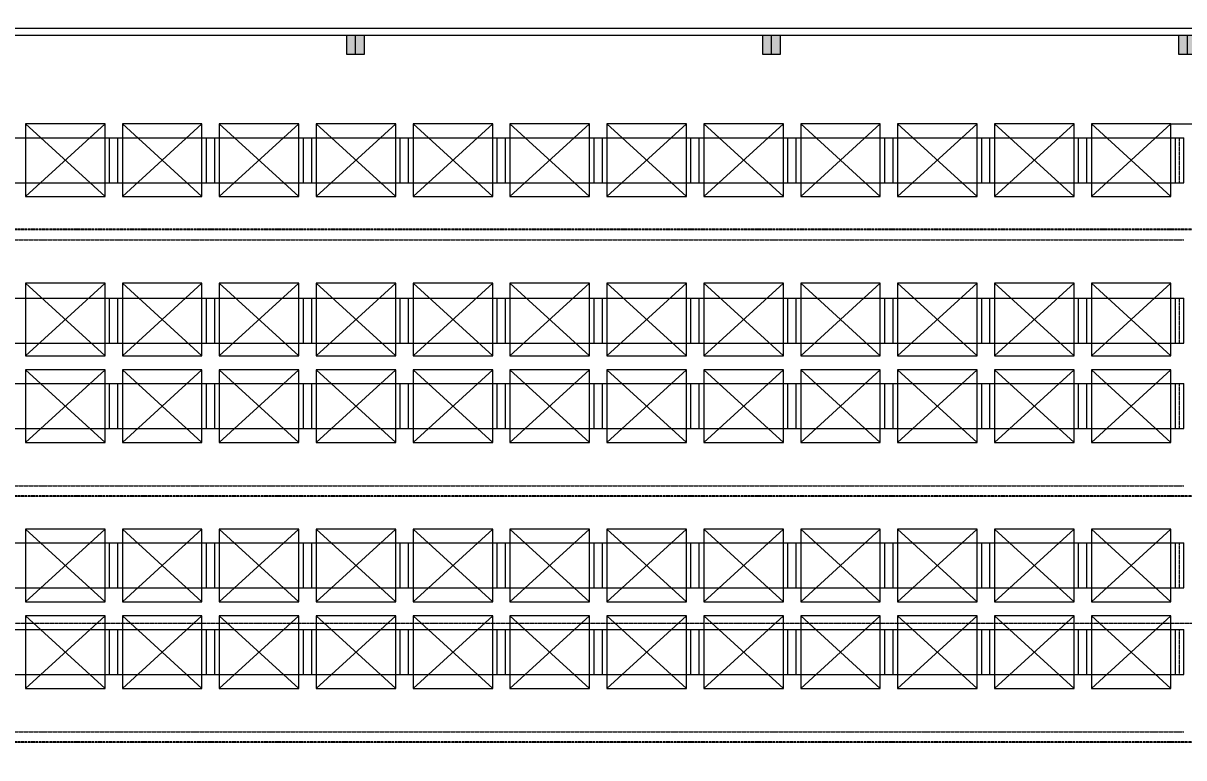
# Model space of a CAD drawing. Header units: millimetres. Extents: x -50460 to 50460, y -35640 to 35640.
# Drawn here: x -2002 to 14765, y -10741 to -137 of the extents above; entities that cross this region are included whole.
import ezdxf

# ---------------------------------------------------------------- set-up
doc = ezdxf.new("R2010")
doc.units = ezdxf.units.MM
doc.linetypes.add('双点画线', pattern=[22, 12, -2, 2, -2, 2, -2])
doc.linetypes.add('点画线', pattern=[18, 12, -2, 2, -2])
doc.layers.get('0').update_dxf_attribs({"lineweight": 35})
for name, color, linetype, lineweight in [('7', 30, '双点画线', 18), ('PALLET', 4, 'Continuous', 18), ('RackFrame', 5, 'Continuous', 18), ('WALL-MOVE', 6, 'Continuous', 18), ('中心线层', 1, '点画线', 18), ('尺寸线层', 4, 'Continuous', 18), ('细线', 7, 'Continuous', 18)]:
    doc.layers.add(name, color=color, linetype=linetype, lineweight=lineweight)
doc.dimstyles.new('AM_DEMATIC$0', dxfattribs={"dimscale": 120, "dimtxt": 3, "dimasz": 1.5, "dimexe": 1, "dimexo": 0, "dimgap": 1, "dimtad": 1, "dimdsep": 46, "dimtxsty": 'Standard', "dimblk": '_CAXARROW', "dimcen": 0, "dimdle": 3, "dimclrd": 256, "dimclre": 256, "dimclrt": 2, "dimadec": 0, "dimazin": 2, "dimtfac": 0.707107, "dimtdec": 3, "dimtmove": 0, "dimatfit": 3, "dimfxl": 0, "dimfrac": 2, "dimtolj": 1, "dimlwd": 18, "dimarcsym": 0})

# ---------------------------------------------------------------- blocks, each defined once
blk = doc.blocks.new('*X256')
at = {"layer": 'PALLET', "linetype": 'Continuous', "lineweight": 18}
for p, q in [((1835, 150), (685, 1200)), ((1835, 1200), (685, 150))]:
    blk.add_line(p, q, dxfattribs=at)
blk.add_lwpolyline([(1835, 1200), (685, 1200), (685, 150), (1835, 150), (1835, 1200)], dxfattribs=at)
blk = doc.blocks.new('*X257')
at = {"layer": 'PALLET', "linetype": 'Continuous', "lineweight": 18}
for p, q in [((1835, 150), (685, 1200)), ((1835, 1200), (685, 150))]:
    blk.add_line(p, q, dxfattribs=at)
blk.add_lwpolyline([(1835, 1200), (685, 1200), (685, 150), (1835, 150), (1835, 1200)], dxfattribs=at)
blk = doc.blocks.new('*X258')
at = {"layer": 'PALLET', "linetype": 'Continuous', "lineweight": 18}
for p, q in [((1835, 150), (685, 1200)), ((1835, 1200), (685, 150))]:
    blk.add_line(p, q, dxfattribs=at)
blk.add_lwpolyline([(1835, 1200), (685, 1200), (685, 150), (1835, 150), (1835, 1200)], dxfattribs=at)
blk = doc.blocks.new('*X259')
at = {"layer": 'PALLET', "linetype": 'Continuous', "lineweight": 18}
for p, q in [((1835, 150), (685, 1200)), ((1835, 1200), (685, 150))]:
    blk.add_line(p, q, dxfattribs=at)
blk.add_lwpolyline([(1835, 1200), (685, 1200), (685, 150), (1835, 150), (1835, 1200)], dxfattribs=at)
blk = doc.blocks.new('*X260')
at = {"layer": 'PALLET', "linetype": 'Continuous', "lineweight": 18}
for p, q in [((1835, 150), (685, 1200)), ((1835, 1200), (685, 150))]:
    blk.add_line(p, q, dxfattribs=at)
blk.add_lwpolyline([(1835, 1200), (685, 1200), (685, 150), (1835, 150), (1835, 1200)], dxfattribs=at)
blk = doc.blocks.new('*X261')
at = {"layer": 'PALLET', "linetype": 'Continuous', "lineweight": 18}
for p, q in [((1835, 150), (685, 1200)), ((1835, 1200), (685, 150))]:
    blk.add_line(p, q, dxfattribs=at)
blk.add_lwpolyline([(1835, 1200), (685, 1200), (685, 150), (1835, 150), (1835, 1200)], dxfattribs=at)
blk = doc.blocks.new('*X262')
at = {"layer": 'PALLET', "linetype": 'Continuous', "lineweight": 18}
for p, q in [((1835, 150), (685, 1200)), ((1835, 1200), (685, 150))]:
    blk.add_line(p, q, dxfattribs=at)
blk.add_lwpolyline([(1835, 1200), (685, 1200), (685, 150), (1835, 150), (1835, 1200)], dxfattribs=at)
blk = doc.blocks.new('*X263')
at = {"layer": 'PALLET', "linetype": 'Continuous', "lineweight": 18}
for p, q in [((1835, 150), (685, 1200)), ((1835, 1200), (685, 150))]:
    blk.add_line(p, q, dxfattribs=at)
blk.add_lwpolyline([(1835, 1200), (685, 1200), (685, 150), (1835, 150), (1835, 1200)], dxfattribs=at)
blk = doc.blocks.new('*X264')
at = {"layer": 'PALLET', "linetype": 'Continuous', "lineweight": 18}
for p, q in [((1835, 150), (685, 1200)), ((1835, 1200), (685, 150))]:
    blk.add_line(p, q, dxfattribs=at)
blk.add_lwpolyline([(1835, 1200), (685, 1200), (685, 150), (1835, 150), (1835, 1200)], dxfattribs=at)
blk = doc.blocks.new('*X265')
at = {"layer": 'PALLET', "linetype": 'Continuous', "lineweight": 18}
for p, q in [((1835, 150), (685, 1200)), ((1835, 1200), (685, 150))]:
    blk.add_line(p, q, dxfattribs=at)
blk.add_lwpolyline([(1835, 1200), (685, 1200), (685, 150), (1835, 150), (1835, 1200)], dxfattribs=at)
blk = doc.blocks.new('*X266')
at = {"layer": 'PALLET', "linetype": 'Continuous', "lineweight": 18}
for p, q in [((1835, 150), (685, 1200)), ((1835, 1200), (685, 150))]:
    blk.add_line(p, q, dxfattribs=at)
blk.add_lwpolyline([(1835, 1200), (685, 1200), (685, 150), (1835, 150), (1835, 1200)], dxfattribs=at)
blk = doc.blocks.new('*X267')
at = {"layer": 'PALLET', "linetype": 'Continuous', "lineweight": 18}
for p, q in [((1835, 150), (685, 1200)), ((1835, 1200), (685, 150))]:
    blk.add_line(p, q, dxfattribs=at)
blk.add_lwpolyline([(1835, 1200), (685, 1200), (685, 150), (1835, 150), (1835, 1200)], dxfattribs=at)
blk = doc.blocks.new('*X289')
at = {"layer": 'PALLET', "linetype": 'Continuous', "lineweight": 18}
for p, q in [((1835, 150), (685, 1200)), ((1835, 1200), (685, 150))]:
    blk.add_line(p, q, dxfattribs=at)
blk.add_lwpolyline([(1835, 1200), (685, 1200), (685, 150), (1835, 150), (1835, 1200)], dxfattribs=at)
blk = doc.blocks.new('*X290')
at = {"layer": 'PALLET', "linetype": 'Continuous', "lineweight": 18}
for p, q in [((1835, 150), (685, 1200)), ((1835, 1200), (685, 150))]:
    blk.add_line(p, q, dxfattribs=at)
blk.add_lwpolyline([(1835, 1200), (685, 1200), (685, 150), (1835, 150), (1835, 1200)], dxfattribs=at)
blk = doc.blocks.new('*X291')
at = {"layer": 'PALLET', "linetype": 'Continuous', "lineweight": 18}
for p, q in [((1835, 150), (685, 1200)), ((1835, 1200), (685, 150))]:
    blk.add_line(p, q, dxfattribs=at)
blk.add_lwpolyline([(1835, 1200), (685, 1200), (685, 150), (1835, 150), (1835, 1200)], dxfattribs=at)
blk = doc.blocks.new('*X292')
at = {"layer": 'PALLET', "linetype": 'Continuous', "lineweight": 18}
for p, q in [((1835, 150), (685, 1200)), ((1835, 1200), (685, 150))]:
    blk.add_line(p, q, dxfattribs=at)
blk.add_lwpolyline([(1835, 1200), (685, 1200), (685, 150), (1835, 150), (1835, 1200)], dxfattribs=at)
blk = doc.blocks.new('*X293')
at = {"layer": 'PALLET', "linetype": 'Continuous', "lineweight": 18}
for p, q in [((1835, 150), (685, 1200)), ((1835, 1200), (685, 150))]:
    blk.add_line(p, q, dxfattribs=at)
blk.add_lwpolyline([(1835, 1200), (685, 1200), (685, 150), (1835, 150), (1835, 1200)], dxfattribs=at)
blk = doc.blocks.new('*X294')
at = {"layer": 'PALLET', "linetype": 'Continuous', "lineweight": 18}
for p, q in [((1835, 150), (685, 1200)), ((1835, 1200), (685, 150))]:
    blk.add_line(p, q, dxfattribs=at)
blk.add_lwpolyline([(1835, 1200), (685, 1200), (685, 150), (1835, 150), (1835, 1200)], dxfattribs=at)
blk = doc.blocks.new('*X295')
at = {"layer": 'PALLET', "linetype": 'Continuous', "lineweight": 18}
for p, q in [((1835, 150), (685, 1200)), ((1835, 1200), (685, 150))]:
    blk.add_line(p, q, dxfattribs=at)
blk.add_lwpolyline([(1835, 1200), (685, 1200), (685, 150), (1835, 150), (1835, 1200)], dxfattribs=at)
blk = doc.blocks.new('*X296')
at = {"layer": 'PALLET', "linetype": 'Continuous', "lineweight": 18}
for p, q in [((1835, 150), (685, 1200)), ((1835, 1200), (685, 150))]:
    blk.add_line(p, q, dxfattribs=at)
blk.add_lwpolyline([(1835, 1200), (685, 1200), (685, 150), (1835, 150), (1835, 1200)], dxfattribs=at)
blk = doc.blocks.new('*X297')
at = {"layer": 'PALLET', "linetype": 'Continuous', "lineweight": 18}
for p, q in [((1835, 150), (685, 1200)), ((1835, 1200), (685, 150))]:
    blk.add_line(p, q, dxfattribs=at)
blk.add_lwpolyline([(1835, 1200), (685, 1200), (685, 150), (1835, 150), (1835, 1200)], dxfattribs=at)
blk = doc.blocks.new('*X298')
at = {"layer": 'PALLET', "linetype": 'Continuous', "lineweight": 18}
for p, q in [((1835, 150), (685, 1200)), ((1835, 1200), (685, 150))]:
    blk.add_line(p, q, dxfattribs=at)
blk.add_lwpolyline([(1835, 1200), (685, 1200), (685, 150), (1835, 150), (1835, 1200)], dxfattribs=at)
blk = doc.blocks.new('*X299')
at = {"layer": 'PALLET', "linetype": 'Continuous', "lineweight": 18}
for p, q in [((1835, 150), (685, 1200)), ((1835, 1200), (685, 150))]:
    blk.add_line(p, q, dxfattribs=at)
blk.add_lwpolyline([(1835, 1200), (685, 1200), (685, 150), (1835, 150), (1835, 1200)], dxfattribs=at)
blk = doc.blocks.new('*X300')
at = {"layer": 'PALLET', "linetype": 'Continuous', "lineweight": 18}
for p, q in [((1835, 150), (685, 1200)), ((1835, 1200), (685, 150))]:
    blk.add_line(p, q, dxfattribs=at)
blk.add_lwpolyline([(1835, 1200), (685, 1200), (685, 150), (1835, 150), (1835, 1200)], dxfattribs=at)
blk = doc.blocks.new('*X322')
at = {"layer": 'PALLET', "linetype": 'Continuous', "lineweight": 18}
for p, q in [((1835, 150), (685, 1200)), ((1835, 1200), (685, 150))]:
    blk.add_line(p, q, dxfattribs=at)
blk.add_lwpolyline([(1835, 1200), (685, 1200), (685, 150), (1835, 150), (1835, 1200)], dxfattribs=at)
blk = doc.blocks.new('*X323')
at = {"layer": 'PALLET', "linetype": 'Continuous', "lineweight": 18}
for p, q in [((1835, 150), (685, 1200)), ((1835, 1200), (685, 150))]:
    blk.add_line(p, q, dxfattribs=at)
blk.add_lwpolyline([(1835, 1200), (685, 1200), (685, 150), (1835, 150), (1835, 1200)], dxfattribs=at)
blk = doc.blocks.new('*X324')
at = {"layer": 'PALLET', "linetype": 'Continuous', "lineweight": 18}
for p, q in [((1835, 150), (685, 1200)), ((1835, 1200), (685, 150))]:
    blk.add_line(p, q, dxfattribs=at)
blk.add_lwpolyline([(1835, 1200), (685, 1200), (685, 150), (1835, 150), (1835, 1200)], dxfattribs=at)
blk = doc.blocks.new('*X325')
at = {"layer": 'PALLET', "linetype": 'Continuous', "lineweight": 18}
for p, q in [((1835, 150), (685, 1200)), ((1835, 1200), (685, 150))]:
    blk.add_line(p, q, dxfattribs=at)
blk.add_lwpolyline([(1835, 1200), (685, 1200), (685, 150), (1835, 150), (1835, 1200)], dxfattribs=at)
blk = doc.blocks.new('*X326')
at = {"layer": 'PALLET', "linetype": 'Continuous', "lineweight": 18}
for p, q in [((1835, 150), (685, 1200)), ((1835, 1200), (685, 150))]:
    blk.add_line(p, q, dxfattribs=at)
blk.add_lwpolyline([(1835, 1200), (685, 1200), (685, 150), (1835, 150), (1835, 1200)], dxfattribs=at)
blk = doc.blocks.new('*X327')
at = {"layer": 'PALLET', "linetype": 'Continuous', "lineweight": 18}
for p, q in [((1835, 150), (685, 1200)), ((1835, 1200), (685, 150))]:
    blk.add_line(p, q, dxfattribs=at)
blk.add_lwpolyline([(1835, 1200), (685, 1200), (685, 150), (1835, 150), (1835, 1200)], dxfattribs=at)
blk = doc.blocks.new('*X328')
at = {"layer": 'PALLET', "linetype": 'Continuous', "lineweight": 18}
for p, q in [((1835, 150), (685, 1200)), ((1835, 1200), (685, 150))]:
    blk.add_line(p, q, dxfattribs=at)
blk.add_lwpolyline([(1835, 1200), (685, 1200), (685, 150), (1835, 150), (1835, 1200)], dxfattribs=at)
blk = doc.blocks.new('*X329')
at = {"layer": 'PALLET', "linetype": 'Continuous', "lineweight": 18}
for p, q in [((1835, 150), (685, 1200)), ((1835, 1200), (685, 150))]:
    blk.add_line(p, q, dxfattribs=at)
blk.add_lwpolyline([(1835, 1200), (685, 1200), (685, 150), (1835, 150), (1835, 1200)], dxfattribs=at)
blk = doc.blocks.new('*X330')
at = {"layer": 'PALLET', "linetype": 'Continuous', "lineweight": 18}
for p, q in [((1835, 150), (685, 1200)), ((1835, 1200), (685, 150))]:
    blk.add_line(p, q, dxfattribs=at)
blk.add_lwpolyline([(1835, 1200), (685, 1200), (685, 150), (1835, 150), (1835, 1200)], dxfattribs=at)
blk = doc.blocks.new('*X331')
at = {"layer": 'PALLET', "linetype": 'Continuous', "lineweight": 18}
for p, q in [((1835, 150), (685, 1200)), ((1835, 1200), (685, 150))]:
    blk.add_line(p, q, dxfattribs=at)
blk.add_lwpolyline([(1835, 1200), (685, 1200), (685, 150), (1835, 150), (1835, 1200)], dxfattribs=at)
blk = doc.blocks.new('*X332')
at = {"layer": 'PALLET', "linetype": 'Continuous', "lineweight": 18}
for p, q in [((1835, 150), (685, 1200)), ((1835, 1200), (685, 150))]:
    blk.add_line(p, q, dxfattribs=at)
blk.add_lwpolyline([(1835, 1200), (685, 1200), (685, 150), (1835, 150), (1835, 1200)], dxfattribs=at)
blk = doc.blocks.new('*X333')
at = {"layer": 'PALLET', "linetype": 'Continuous', "lineweight": 18}
for p, q in [((1835, 150), (685, 1200)), ((1835, 1200), (685, 150))]:
    blk.add_line(p, q, dxfattribs=at)
blk.add_lwpolyline([(1835, 1200), (685, 1200), (685, 150), (1835, 150), (1835, 1200)], dxfattribs=at)
blk = doc.blocks.new('*X354')
at = {"layer": 'PALLET', "linetype": 'Continuous', "lineweight": 18}
for p, q in [((1835, 150), (685, 1200)), ((1835, 1200), (685, 150))]:
    blk.add_line(p, q, dxfattribs=at)
blk.add_lwpolyline([(1835, 1200), (685, 1200), (685, 150), (1835, 150), (1835, 1200)], dxfattribs=at)
blk = doc.blocks.new('*X355')
at = {"layer": 'PALLET', "linetype": 'Continuous', "lineweight": 18}
for p, q in [((1835, 150), (685, 1200)), ((1835, 1200), (685, 150))]:
    blk.add_line(p, q, dxfattribs=at)
blk.add_lwpolyline([(1835, 1200), (685, 1200), (685, 150), (1835, 150), (1835, 1200)], dxfattribs=at)
blk = doc.blocks.new('*X356')
at = {"layer": 'PALLET', "linetype": 'Continuous', "lineweight": 18}
for p, q in [((1835, 150), (685, 1200)), ((1835, 1200), (685, 150))]:
    blk.add_line(p, q, dxfattribs=at)
blk.add_lwpolyline([(1835, 1200), (685, 1200), (685, 150), (1835, 150), (1835, 1200)], dxfattribs=at)
blk = doc.blocks.new('*X357')
at = {"layer": 'PALLET', "linetype": 'Continuous', "lineweight": 18}
for p, q in [((1835, 150), (685, 1200)), ((1835, 1200), (685, 150))]:
    blk.add_line(p, q, dxfattribs=at)
blk.add_lwpolyline([(1835, 1200), (685, 1200), (685, 150), (1835, 150), (1835, 1200)], dxfattribs=at)
blk = doc.blocks.new('*X358')
at = {"layer": 'PALLET', "linetype": 'Continuous', "lineweight": 18}
for p, q in [((1835, 150), (685, 1200)), ((1835, 1200), (685, 150))]:
    blk.add_line(p, q, dxfattribs=at)
blk.add_lwpolyline([(1835, 1200), (685, 1200), (685, 150), (1835, 150), (1835, 1200)], dxfattribs=at)
blk = doc.blocks.new('*X359')
at = {"layer": 'PALLET', "linetype": 'Continuous', "lineweight": 18}
for p, q in [((1835, 150), (685, 1200)), ((1835, 1200), (685, 150))]:
    blk.add_line(p, q, dxfattribs=at)
blk.add_lwpolyline([(1835, 1200), (685, 1200), (685, 150), (1835, 150), (1835, 1200)], dxfattribs=at)
blk = doc.blocks.new('*X360')
at = {"layer": 'PALLET', "linetype": 'Continuous', "lineweight": 18}
for p, q in [((1835, 150), (685, 1200)), ((1835, 1200), (685, 150))]:
    blk.add_line(p, q, dxfattribs=at)
blk.add_lwpolyline([(1835, 1200), (685, 1200), (685, 150), (1835, 150), (1835, 1200)], dxfattribs=at)
blk = doc.blocks.new('*X361')
at = {"layer": 'PALLET', "linetype": 'Continuous', "lineweight": 18}
for p, q in [((1835, 150), (685, 1200)), ((1835, 1200), (685, 150))]:
    blk.add_line(p, q, dxfattribs=at)
blk.add_lwpolyline([(1835, 1200), (685, 1200), (685, 150), (1835, 150), (1835, 1200)], dxfattribs=at)
blk = doc.blocks.new('*X362')
at = {"layer": 'PALLET', "linetype": 'Continuous', "lineweight": 18}
for p, q in [((1835, 150), (685, 1200)), ((1835, 1200), (685, 150))]:
    blk.add_line(p, q, dxfattribs=at)
blk.add_lwpolyline([(1835, 1200), (685, 1200), (685, 150), (1835, 150), (1835, 1200)], dxfattribs=at)
blk = doc.blocks.new('*X363')
at = {"layer": 'PALLET', "linetype": 'Continuous', "lineweight": 18}
for p, q in [((1835, 150), (685, 1200)), ((1835, 1200), (685, 150))]:
    blk.add_line(p, q, dxfattribs=at)
blk.add_lwpolyline([(1835, 1200), (685, 1200), (685, 150), (1835, 150), (1835, 1200)], dxfattribs=at)
blk = doc.blocks.new('*X364')
at = {"layer": 'PALLET', "linetype": 'Continuous', "lineweight": 18}
for p, q in [((1835, 150), (685, 1200)), ((1835, 1200), (685, 150))]:
    blk.add_line(p, q, dxfattribs=at)
blk.add_lwpolyline([(1835, 1200), (685, 1200), (685, 150), (1835, 150), (1835, 1200)], dxfattribs=at)
blk = doc.blocks.new('*X365')
at = {"layer": 'PALLET', "linetype": 'Continuous', "lineweight": 18}
for p, q in [((1835, 150), (685, 1200)), ((1835, 1200), (685, 150))]:
    blk.add_line(p, q, dxfattribs=at)
blk.add_lwpolyline([(1835, 1200), (685, 1200), (685, 150), (1835, 150), (1835, 1200)], dxfattribs=at)
blk = doc.blocks.new('*X386')
at = {"layer": 'PALLET', "linetype": 'Continuous', "lineweight": 18}
for p, q in [((1835, 150), (685, 1200)), ((1835, 1200), (685, 150))]:
    blk.add_line(p, q, dxfattribs=at)
blk.add_lwpolyline([(1835, 1200), (685, 1200), (685, 150), (1835, 150), (1835, 1200)], dxfattribs=at)
blk = doc.blocks.new('*X387')
at = {"layer": 'PALLET', "linetype": 'Continuous', "lineweight": 18}
for p, q in [((1835, 150), (685, 1200)), ((1835, 1200), (685, 150))]:
    blk.add_line(p, q, dxfattribs=at)
blk.add_lwpolyline([(1835, 1200), (685, 1200), (685, 150), (1835, 150), (1835, 1200)], dxfattribs=at)
blk = doc.blocks.new('*X388')
at = {"layer": 'PALLET', "linetype": 'Continuous', "lineweight": 18}
for p, q in [((1835, 150), (685, 1200)), ((1835, 1200), (685, 150))]:
    blk.add_line(p, q, dxfattribs=at)
blk.add_lwpolyline([(1835, 1200), (685, 1200), (685, 150), (1835, 150), (1835, 1200)], dxfattribs=at)
blk = doc.blocks.new('*X389')
at = {"layer": 'PALLET', "linetype": 'Continuous', "lineweight": 18}
for p, q in [((1835, 150), (685, 1200)), ((1835, 1200), (685, 150))]:
    blk.add_line(p, q, dxfattribs=at)
blk.add_lwpolyline([(1835, 1200), (685, 1200), (685, 150), (1835, 150), (1835, 1200)], dxfattribs=at)
blk = doc.blocks.new('*X390')
at = {"layer": 'PALLET', "linetype": 'Continuous', "lineweight": 18}
for p, q in [((1835, 150), (685, 1200)), ((1835, 1200), (685, 150))]:
    blk.add_line(p, q, dxfattribs=at)
blk.add_lwpolyline([(1835, 1200), (685, 1200), (685, 150), (1835, 150), (1835, 1200)], dxfattribs=at)
blk = doc.blocks.new('*X391')
at = {"layer": 'PALLET', "linetype": 'Continuous', "lineweight": 18}
for p, q in [((1835, 150), (685, 1200)), ((1835, 1200), (685, 150))]:
    blk.add_line(p, q, dxfattribs=at)
blk.add_lwpolyline([(1835, 1200), (685, 1200), (685, 150), (1835, 150), (1835, 1200)], dxfattribs=at)
blk = doc.blocks.new('*X392')
at = {"layer": 'PALLET', "linetype": 'Continuous', "lineweight": 18}
for p, q in [((1835, 150), (685, 1200)), ((1835, 1200), (685, 150))]:
    blk.add_line(p, q, dxfattribs=at)
blk.add_lwpolyline([(1835, 1200), (685, 1200), (685, 150), (1835, 150), (1835, 1200)], dxfattribs=at)
blk = doc.blocks.new('*X393')
at = {"layer": 'PALLET', "linetype": 'Continuous', "lineweight": 18}
for p, q in [((1835, 150), (685, 1200)), ((1835, 1200), (685, 150))]:
    blk.add_line(p, q, dxfattribs=at)
blk.add_lwpolyline([(1835, 1200), (685, 1200), (685, 150), (1835, 150), (1835, 1200)], dxfattribs=at)
blk = doc.blocks.new('*X394')
at = {"layer": 'PALLET', "linetype": 'Continuous', "lineweight": 18}
for p, q in [((1835, 150), (685, 1200)), ((1835, 1200), (685, 150))]:
    blk.add_line(p, q, dxfattribs=at)
blk.add_lwpolyline([(1835, 1200), (685, 1200), (685, 150), (1835, 150), (1835, 1200)], dxfattribs=at)
blk = doc.blocks.new('*X395')
at = {"layer": 'PALLET', "linetype": 'Continuous', "lineweight": 18}
for p, q in [((1835, 150), (685, 1200)), ((1835, 1200), (685, 150))]:
    blk.add_line(p, q, dxfattribs=at)
blk.add_lwpolyline([(1835, 1200), (685, 1200), (685, 150), (1835, 150), (1835, 1200)], dxfattribs=at)
blk = doc.blocks.new('*X396')
at = {"layer": 'PALLET', "linetype": 'Continuous', "lineweight": 18}
for p, q in [((1835, 150), (685, 1200)), ((1835, 1200), (685, 150))]:
    blk.add_line(p, q, dxfattribs=at)
blk.add_lwpolyline([(1835, 1200), (685, 1200), (685, 150), (1835, 150), (1835, 1200)], dxfattribs=at)
blk = doc.blocks.new('*X397')
at = {"layer": 'PALLET', "linetype": 'Continuous', "lineweight": 18}
for p, q in [((1835, 150), (685, 1200)), ((1835, 1200), (685, 150))]:
    blk.add_line(p, q, dxfattribs=at)
blk.add_lwpolyline([(1835, 1200), (685, 1200), (685, 150), (1835, 150), (1835, 1200)], dxfattribs=at)
blk = doc.blocks.new('*X514')
at = {"layer": '尺寸线层', "linetype": 'Continuous', "lineweight": 18}
for points in [[(22090, -1590), (22112, -1770), (22067, -1770)], [(22090, -15590), (22112, -15410), (22067, -15410)]]:
    blk.add_hatch(color=256, dxfattribs=at).paths.add_polyline_path(points, flags=0)
at = {"layer": '尺寸线层'}
for p, q in [((14580, -1590), (22210, -1590)), ((14580, -15590), (22210, -15590))]:
    blk.add_line(p, q, dxfattribs=at)
at = {"layer": '尺寸线层', "linetype": 'Continuous', "lineweight": 18}
blk.add_line((22090, -1590), (22090, -15590), dxfattribs=at)
at = {"layer": '尺寸线层', "color": 2, "insert": (21790, -8577), "char_height": 360, "width": 2392, "attachment_point": 5, "rotation": 90, "line_spacing_factor": 1.37}
blk.add_mtext('14000', dxfattribs=at)
blk = doc.blocks.new('_CAXARROW')
blk.add_hatch(color=0).paths.add_polyline_path([(0, 0), (-1, 0.125), (-1, -0.125)], flags=0)
blk = doc.blocks.new('*X578')
at = {"layer": '尺寸线层', "linetype": 'Continuous', "lineweight": 18}
for points in [[(16097, -590), (16074, -770), (16119, -770)], [(16097, -1590), (16074, -1410), (16119, -1410)]]:
    blk.add_hatch(color=256, dxfattribs=at).paths.add_polyline_path(points, flags=0)
at = {"layer": '尺寸线层'}
for p, q in [((14945, -590), (16217, -590)), ((14580, -1590), (16217, -1590))]:
    blk.add_line(p, q, dxfattribs=at)
at = {"layer": '尺寸线层', "linetype": 'Continuous', "lineweight": 18}
blk.add_line((16097, -1590), (16097, -590), dxfattribs=at)
at = {"layer": '尺寸线层', "color": 2, "insert": (15797, -1077), "char_height": 360, "width": 1880, "attachment_point": 5, "rotation": 90, "line_spacing_factor": 1.37}
blk.add_mtext('1000', dxfattribs=at)
blk = doc.blocks.new('*X745')
at = {"layer": '尺寸线层'}
h = blk.add_hatch(color=256, dxfattribs=at)
h.paths.add_polyline_path([(-125, 0), (-125, -166), (-125, -280), (0, -280), (0, 0)], flags=0)
h.paths.add_polyline_path([(0, 0), (0, -141), (0, -280), (125, -280), (125, 0)], flags=0)
for p, q in [((-125, 0), (125, 0)), ((0, -280), (0, 0)), ((125, 0), (125, -280)), ((-125, -280), (-125, 0)), ((125, -280), (-125, -280))]:
    blk.add_line(p, q, dxfattribs=at)
blk = doc.blocks.new('*X746')
at = {"layer": '尺寸线层'}
h = blk.add_hatch(color=256, dxfattribs=at)
h.paths.add_polyline_path([(-125, 0), (-125, -166), (-125, -280), (0, -280), (0, 0)], flags=0)
h.paths.add_polyline_path([(0, 0), (0, -141), (0, -280), (125, -280), (125, 0)], flags=0)
for p, q in [((-125, 0), (125, 0)), ((0, -280), (0, 0)), ((125, 0), (125, -280)), ((-125, -280), (-125, 0)), ((125, -280), (-125, -280))]:
    blk.add_line(p, q, dxfattribs=at)
blk = doc.blocks.new('*X747')
at = {"layer": '尺寸线层'}
h = blk.add_hatch(color=256, dxfattribs=at)
h.paths.add_polyline_path([(-125, 0), (-125, -166), (-125, -280), (0, -280), (0, 0)], flags=0)
h.paths.add_polyline_path([(0, 0), (0, -141), (0, -280), (125, -280), (125, 0)], flags=0)
for p, q in [((-125, 0), (125, 0)), ((0, -280), (0, 0)), ((125, 0), (125, -280)), ((-125, -280), (-125, 0)), ((125, -280), (-125, -280))]:
    blk.add_line(p, q, dxfattribs=at)
blk = doc.blocks.new('*X737')
at = {"layer": '尺寸线层'}
for name, p in [('*X745', (-18030, 0)), ('*X746', (-12020, 0)), ('*X747', (-6010, 0))]:
    blk.add_blockref(name, p, dxfattribs=at)

msp = doc.modelspace()

# ---------------------------------------------------------------- linework, layer by layer
at = {"layer": '7', "linetype": '双点画线', "lineweight": 25}
for p, q in [((17505.258, -3114.726), (-36151.139, -3114.726)), ((17505.258, -6964.726), (-36301.742, -6964.726)), ((17505.258, -10514.726), (-36301.742, -10514.726))]:
    msp.add_line(p, q, dxfattribs=at)
at = {"layer": 'RackFrame'}
for p, q in [((-32954.742, -1789.726), (14765.258, -1789.726)), ((-754.742, -2439.726), (-754.742, -1789.726)), ((-634.742, -2439.726), (-634.742, -1789.726)), ((645.258, -2439.726), (645.258, -1789.726)), ((765.258, -2439.726), (765.258, -1789.726)), ((2045.258, -2439.726), (2045.258, -1789.726)), ((2165.258, -2439.726), (2165.258, -1789.726)), ((3445.258, -2439.726), (3445.258, -1789.726)), ((3565.258, -2439.726), (3565.258, -1789.726)), ((4845.258, -2439.726), (4845.258, -1789.726)), ((4965.258, -2439.726), (4965.258, -1789.726)), ((6245.258, -2439.726), (6245.258, -1789.726)), ((6365.258, -2439.726), (6365.258, -1789.726)), ((7645.258, -2439.726), (7645.258, -1789.726)), ((7765.258, -2439.726), (7765.258, -1789.726)), ((9045.258, -2439.726), (9045.258, -1789.726)), ((9165.258, -2439.726), (9165.258, -1789.726)), ((10445.258, -2439.726), (10445.258, -1789.726)), ((10565.258, -2439.726), (10565.258, -1789.726)), ((11845.258, -2439.726), (11845.258, -1789.726)), ((11965.258, -2439.726), (11965.258, -1789.726)), ((13245.258, -2439.726), (13245.258, -1789.726)), ((13365.258, -2439.726), (13365.258, -1789.726)), ((14645.258, -2439.726), (14645.258, -1789.726)), ((14765.258, -2439.726), (14765.258, -1789.726)), ((-32954.742, -2439.726), (14765.258, -2439.726)), ((-32954.742, -4103.991), (14765.258, -4103.991)), ((-754.742, -4753.991), (-754.742, -4103.991)), ((-634.742, -4753.991), (-634.742, -4103.991)), ((645.258, -4753.991), (645.258, -4103.991)), ((765.258, -4753.991), (765.258, -4103.991)), ((2045.258, -4753.991), (2045.258, -4103.991)), ((2165.258, -4753.991), (2165.258, -4103.991)), ((3445.258, -4753.991), (3445.258, -4103.991)), ((3565.258, -4753.991), (3565.258, -4103.991)), ((4845.258, -4753.991), (4845.258, -4103.991)), ((4965.258, -4753.991), (4965.258, -4103.991)), ((6245.258, -4753.991), (6245.258, -4103.991)), ((6365.258, -4753.991), (6365.258, -4103.991)), ((7645.258, -4753.991), (7645.258, -4103.991)), ((7765.258, -4753.991), (7765.258, -4103.991)), ((9045.258, -4753.991), (9045.258, -4103.991)), ((9165.258, -4753.991), (9165.258, -4103.991)), ((10445.258, -4753.991), (10445.258, -4103.991)), ((10565.258, -4753.991), (10565.258, -4103.991)), ((11845.258, -4753.991), (11845.258, -4103.991)), ((11965.258, -4753.991), (11965.258, -4103.991)), ((13245.258, -4753.991), (13245.258, -4103.991)), ((13365.258, -4753.991), (13365.258, -4103.991)), ((14645.258, -4753.991), (14645.258, -4103.991)), ((14765.258, -4753.991), (14765.258, -4103.991)), ((-32954.742, -4753.991), (14765.258, -4753.991)), ((-32954.742, -5339.726), (14765.258, -5339.726)), ((-754.742, -5989.726), (-754.742, -5339.726)), ((-634.742, -5989.726), (-634.742, -5339.726)), ((645.258, -5989.726), (645.258, -5339.726)), ((765.258, -5989.726), (765.258, -5339.726)), ((2045.258, -5989.726), (2045.258, -5339.726)), ((2165.258, -5989.726), (2165.258, -5339.726)), ((3445.258, -5989.726), (3445.258, -5339.726)), ((3565.258, -5989.726), (3565.258, -5339.726)), ((4845.258, -5989.726), (4845.258, -5339.726)), ((4965.258, -5989.726), (4965.258, -5339.726)), ((6245.258, -5989.726), (6245.258, -5339.726)), ((6365.258, -5989.726), (6365.258, -5339.726)), ((7645.258, -5989.726), (7645.258, -5339.726)), ((7765.258, -5989.726), (7765.258, -5339.726)), ((9045.258, -5989.726), (9045.258, -5339.726)), ((9165.258, -5989.726), (9165.258, -5339.726)), ((10445.258, -5989.726), (10445.258, -5339.726)), ((10565.258, -5989.726), (10565.258, -5339.726)), ((11845.258, -5989.726), (11845.258, -5339.726)), ((11965.258, -5989.726), (11965.258, -5339.726)), ((13245.258, -5989.726), (13245.258, -5339.726)), ((13365.258, -5989.726), (13365.258, -5339.726)), ((14645.258, -5989.726), (14645.258, -5339.726)), ((14765.258, -5989.726), (14765.258, -5339.726)), ((-32954.742, -5989.726), (14765.258, -5989.726)), ((-32954.742, -7639.726), (14765.258, -7639.726)), ((-754.742, -8289.726), (-754.742, -7639.726)), ((-634.742, -8289.726), (-634.742, -7639.726)), ((645.258, -8289.726), (645.258, -7639.726)), ((765.258, -8289.726), (765.258, -7639.726)), ((2045.258, -8289.726), (2045.258, -7639.726)), ((2165.258, -8289.726), (2165.258, -7639.726)), ((3445.258, -8289.726), (3445.258, -7639.726)), ((3565.258, -8289.726), (3565.258, -7639.726)), ((4845.258, -8289.726), (4845.258, -7639.726)), ((4965.258, -8289.726), (4965.258, -7639.726)), ((6245.258, -8289.726), (6245.258, -7639.726)), ((6365.258, -8289.726), (6365.258, -7639.726)), ((7645.258, -8289.726), (7645.258, -7639.726)), ((7765.258, -8289.726), (7765.258, -7639.726)), ((9045.258, -8289.726), (9045.258, -7639.726)), ((9165.258, -8289.726), (9165.258, -7639.726)), ((10445.258, -8289.726), (10445.258, -7639.726)), ((10565.258, -8289.726), (10565.258, -7639.726)), ((11845.258, -8289.726), (11845.258, -7639.726)), ((11965.258, -8289.726), (11965.258, -7639.726)), ((13245.258, -8289.726), (13245.258, -7639.726)), ((13365.258, -8289.726), (13365.258, -7639.726)), ((14645.258, -8289.726), (14645.258, -7639.726)), ((14765.258, -8289.726), (14765.258, -7639.726)), ((-32954.742, -8289.726), (14765.258, -8289.726)), ((-32954.742, -8889.726), (14765.258, -8889.726)), ((-754.742, -9539.726), (-754.742, -8889.726)), ((-634.742, -9539.726), (-634.742, -8889.726)), ((645.258, -9539.726), (645.258, -8889.726)), ((765.258, -9539.726), (765.258, -8889.726)), ((2045.258, -9539.726), (2045.258, -8889.726)), ((2165.258, -9539.726), (2165.258, -8889.726)), ((3445.258, -9539.726), (3445.258, -8889.726)), ((3565.258, -9539.726), (3565.258, -8889.726)), ((4845.258, -9539.726), (4845.258, -8889.726)), ((4965.258, -9539.726), (4965.258, -8889.726)), ((6245.258, -9539.726), (6245.258, -8889.726)), ((6365.258, -9539.726), (6365.258, -8889.726)), ((7645.258, -9539.726), (7645.258, -8889.726)), ((7765.258, -9539.726), (7765.258, -8889.726)), ((9045.258, -9539.726), (9045.258, -8889.726)), ((9165.258, -9539.726), (9165.258, -8889.726)), ((10445.258, -9539.726), (10445.258, -8889.726)), ((10565.258, -9539.726), (10565.258, -8889.726)), ((11845.258, -9539.726), (11845.258, -8889.726)), ((11965.258, -9539.726), (11965.258, -8889.726)), ((13245.258, -9539.726), (13245.258, -8889.726)), ((13365.258, -9539.726), (13365.258, -8889.726)), ((14645.258, -9539.726), (14645.258, -8889.726)), ((14765.258, -9539.726), (14765.258, -8889.726)), ((-32954.742, -9539.726), (14765.258, -9539.726))]:
    msp.add_line(p, q, dxfattribs=at)
at = {"layer": 'WALL-MOVE'}
for p, q in [((-10844.742, -209.726), (21055.258, -209.726)), ((-10844.742, -309.726), (21055.258, -309.726))]:
    msp.add_line(p, q, dxfattribs=at)
at = {"layer": '中心线层'}
for p, q in [((14705.258, -2439.726), (14705.258, -1786.726)), ((-32954.742, -3264.726), (14765.258, -3264.726)), ((14705.258, -4753.991), (14705.258, -4103.991)), ((14705.258, -5989.726), (14705.258, -5339.726)), ((-32954.742, -6814.726), (14765.258, -6814.726)), ((14705.258, -8289.726), (14705.258, -7639.726)), ((-12347.742, -8799.726), (21008.258, -8799.726)), ((14705.258, -9539.726), (14705.258, -8889.726)), ((-32954.742, -10364.726), (14765.258, -10364.726))]:
    msp.add_line(p, q, dxfattribs=at)

# ---------------------------------------------------------------- block references
at = {"layer": '尺寸线层'}
msp.add_blockref('*X737', (20830.258, -309.726), dxfattribs=at)
at = {"layer": '细线'}
for name, p in [('*X267', (-2654.742, -2789.726)), ('*X266', (-1254.742, -2789.726)), ('*X265', (145.258, -2789.726)), ('*X264', (1545.258, -2789.726)), ('*X263', (2945.258, -2789.726)), ('*X262', (4345.258, -2789.726)), ('*X261', (5745.258, -2789.726)), ('*X260', (7145.258, -2789.726)), ('*X259', (8545.258, -2789.726)), ('*X258', (9945.258, -2789.726)), ('*X257', (11345.258, -2789.726)), ('*X256', (12745.258, -2789.726)), ('*X300', (-2654.742, -5089.726)), ('*X299', (-1254.742, -5089.726)), ('*X298', (145.258, -5089.726)), ('*X297', (1545.258, -5089.726)), ('*X296', (2945.258, -5089.726)), ('*X295', (4345.258, -5089.726)), ('*X294', (5745.258, -5089.726)), ('*X293', (7145.258, -5089.726)), ('*X292', (8545.258, -5089.726)), ('*X291', (9945.258, -5089.726)), ('*X290', (11345.258, -5089.726)), ('*X289', (12745.258, -5089.726)), ('*X333', (-2654.742, -6339.726)), ('*X332', (-1254.742, -6339.726)), ('*X331', (145.258, -6339.726)), ('*X330', (1545.258, -6339.726)), ('*X329', (2945.258, -6339.726)), ('*X328', (4345.258, -6339.726)), ('*X327', (5745.258, -6339.726)), ('*X326', (7145.258, -6339.726)), ('*X325', (8545.258, -6339.726)), ('*X324', (9945.258, -6339.726)), ('*X323', (11345.258, -6339.726)), ('*X322', (12745.258, -6339.726)), ('*X365', (-2654.742, -8639.726)), ('*X364', (-1254.742, -8639.726)), ('*X363', (145.258, -8639.726)), ('*X362', (1545.258, -8639.726)), ('*X361', (2945.258, -8639.726)), ('*X360', (4345.258, -8639.726)), ('*X359', (5745.258, -8639.726)), ('*X358', (7145.258, -8639.726)), ('*X357', (8545.258, -8639.726)), ('*X356', (9945.258, -8639.726)), ('*X355', (11345.258, -8639.726)), ('*X354', (12745.258, -8639.726)), ('*X397', (-2654.742, -9889.726)), ('*X396', (-1254.742, -9889.726)), ('*X395', (145.258, -9889.726)), ('*X394', (1545.258, -9889.726)), ('*X393', (2945.258, -9889.726)), ('*X392', (4345.258, -9889.726)), ('*X391', (5745.258, -9889.726)), ('*X390', (7145.258, -9889.726)), ('*X389', (8545.258, -9889.726)), ('*X388', (9945.258, -9889.726)), ('*X387', (11345.258, -9889.726)), ('*X386', (12745.258, -9889.726))]:
    msp.add_blockref(name, p, dxfattribs=at)

# ---------------------------------------------------------------- dimensions: what is measured, and where the dimension line sits
at = {"layer": '尺寸线层'}
for base, p2, angle, picture, middle in [((16096.681, -589.726), (14945.258, -589.726), 90, '*X578', (16096.681, -1089.726)), ((22089.946, -15589.726), (14580.258, -15589.726), 270, '*X514', (22089.946, -8589.726))]:
    dim = msp.add_linear_dim(base=base, p1=(14580.258, -1589.726), p2=p2, angle=angle, dimstyle='AM_DEMATIC$0', override={"dimsah": 1, "dimtfill": 1, "dimtzin": 8}, dxfattribs=at)
    dim.commit()
    dim.dimension.update_dxf_attribs({"geometry": picture, "text_midpoint": middle})

doc.saveas('drawing.dxf')
